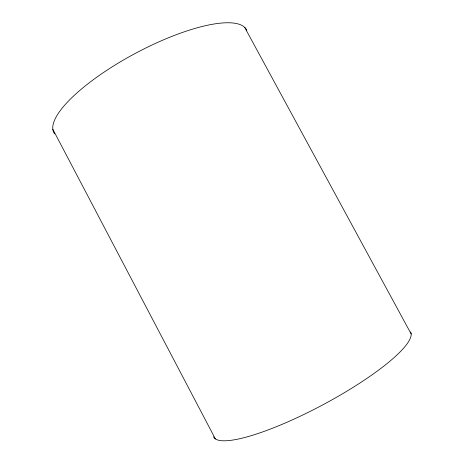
<?xml version="1.0" encoding="UTF-8"?>
<svg xmlns="http://www.w3.org/2000/svg" width="464" height="464" viewBox="0 0 464 464"><rect width="100%" height="100%" fill="white"/><g stroke="black" fill="none" stroke-linecap="round" stroke-linejoin="round"><path stroke-width="0.7" d="M244.661 27.335L411.179 333.993M52.821 129.259L215.377 438.915M54.613 133.876A109.231 31.622 -28.1 0 1 133.893 54.16A109.231 31.622 -28.1 0 1 246.773 30.189M410.657 331.951A111.656 23.067 -28.1 0 1 322.202 405.171A111.656 23.067 -28.1 0 1 213.51 436.815"/></g></svg>
